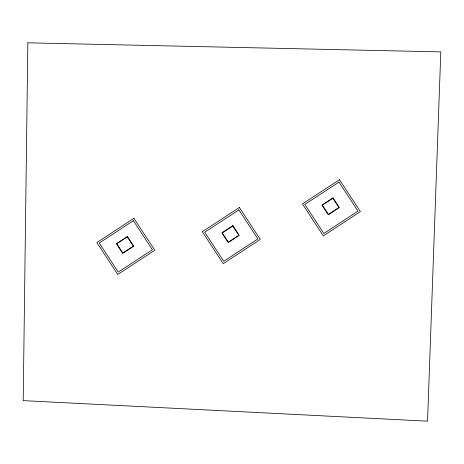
<?xml version="1.0" encoding="UTF-8"?>
<svg xmlns="http://www.w3.org/2000/svg" width="464" height="464" viewBox="0 0 464 464"><rect width="100%" height="100%" fill="white"/><g stroke="black" fill="none" stroke-linecap="round" stroke-linejoin="round"><path stroke-width="0.7" d="M27.84 42.821L23.2 400.623L427.547 421.179L440.8 51.893L27.84 42.821M133.899 218.306L96.854 242.55L117.752 274.485L154.802 250.247L133.899 218.306M133.4 220.696L99.244 243.049L118.25 272.095L152.412 249.748L133.4 220.696M127.391 236.489L116.383 243.693L122.728 253.39L133.736 246.187L127.391 236.489M127.304 236.889L116.783 243.774L122.815 252.996L133.336 246.106L127.304 236.889M239.389 207.483L202.339 231.722L223.242 263.662L260.287 239.418L239.389 207.483M238.89 209.873L204.728 232.226L223.741 261.273L257.897 238.919L238.89 209.873M232.876 225.661L221.867 232.864L228.218 242.568L239.227 235.364L232.876 225.661M232.795 226.061L222.268 232.951L228.3 242.167L238.827 235.283L232.795 226.061M339.486 179.69L302.441 203.928L323.338 235.869L360.389 211.625L339.486 179.69M338.987 182.079L304.831 204.433L323.837 233.479L357.993 211.126L338.987 182.079M332.978 197.867L321.97 205.071L328.315 214.774L339.323 207.57L332.978 197.867M332.891 198.267L322.364 205.158L328.402 214.374L338.923 207.483L332.891 198.267"/></g></svg>
